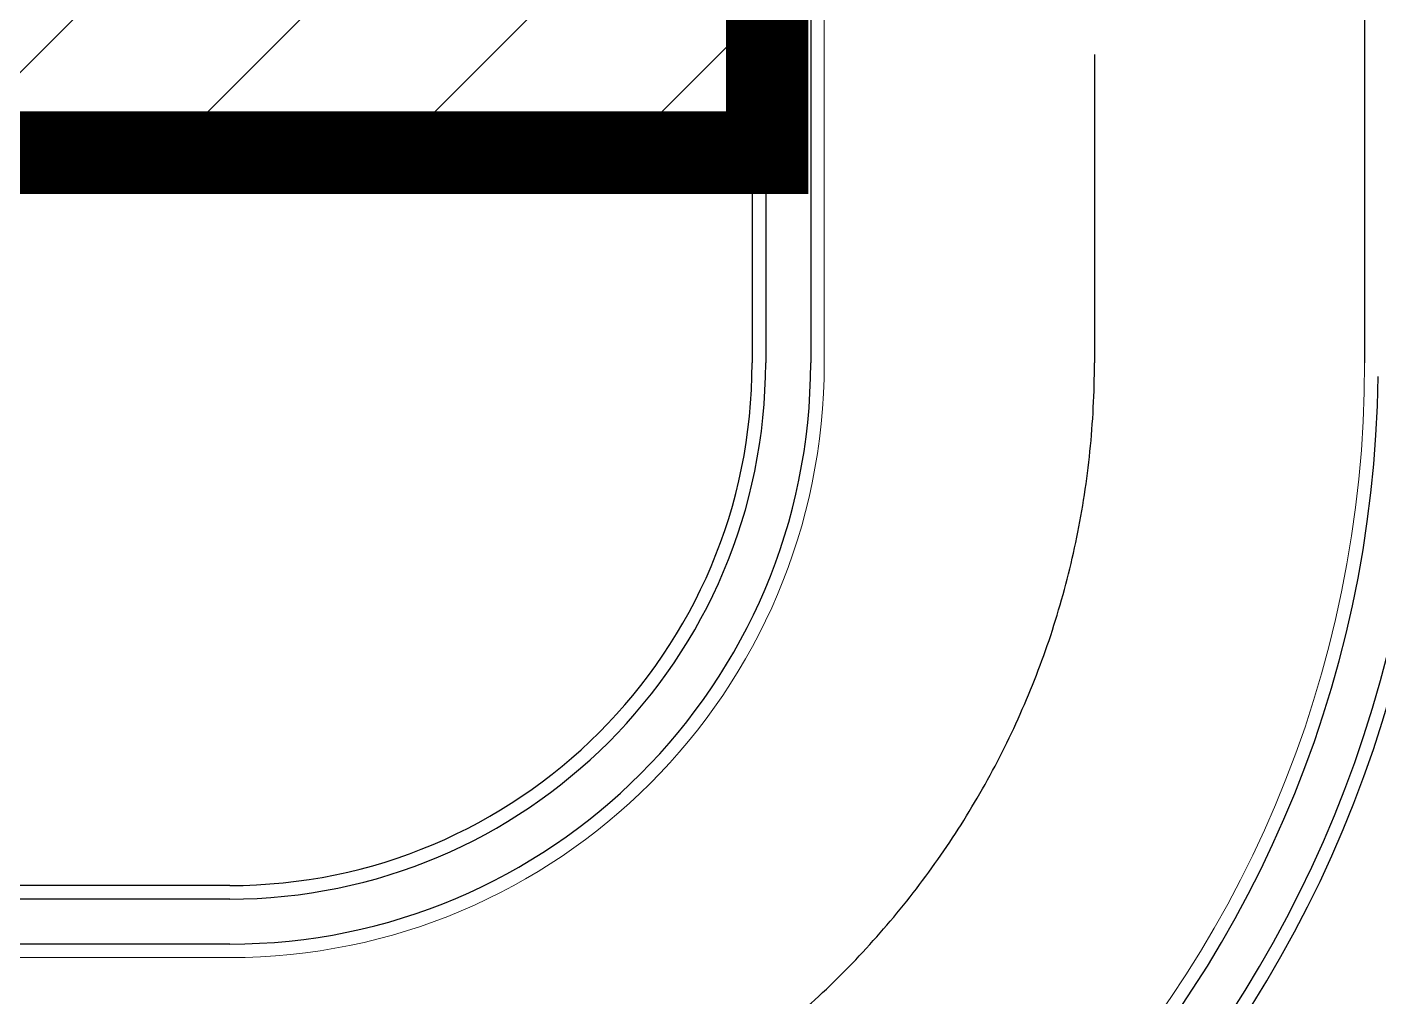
# Model space of a CAD drawing. Header units: millimetres. Extents: x 4133871 to 4440428, y -545651 to -495191.
# Drawn here: x 4436490 to 4437391, y -502285 to -501639 of the extents above; entities that cross this region are included whole.
import ezdxf

# ---------------------------------------------------------------- set-up
doc = ezdxf.new("R2010")
doc.units = ezdxf.units.MM
doc.header["$LTSCALE"] = 60
doc.linetypes.add('CENTER', pattern=[2, 1.25, -0.25, 0.25, -0.25])
doc.layers.add('3', color=3, linetype='Continuous')
doc.layers.add('C_CEN', color=1, linetype='CENTER')
doc.layers.add('DITCH', color=7, linetype='Continuous', lineweight=0)
doc.layers.add('ROAD', color=4, linetype='Continuous', lineweight=0)

# ---------------------------------------------------------------- blocks, each defined once
blk = doc.blocks.new('KEY PLAN_NEW')
at = {"layer": 'C_CEN', "color": 253, "linetype": 'CENTER', "lineweight": -3, "ltscale": 10}
blk.add_line((-577.86, -603.47), (-577.86, -1871.94), dxfattribs=at)
blk.add_arc((-769.86, -1871.94), 192, 270, 359.9999, dxfattribs=at)
at = {"layer": 'DITCH', "color": 253, "lineweight": -3}
for p, q in [((-653.86, -603.47), (-653.86, -1871.94)), ((-650.86, -603.47), (-650.86, -1871.94)), ((-640.86, -603.47), (-640.86, -1871.94)), ((-769.86, -1987.94), (-1475.01, -1987.94)), ((-769.86, -1990.94), (-1475.01, -1990.94)), ((-769.86, -2000.94), (-1475.01, -2000.94))]:
    blk.add_line(p, q, dxfattribs=at)
for radius, end in [(129, 0), (116, 0), (119, 0), (255, 359.3259), (265, 357.1881), (268, 356.5773)]:
    blk.add_arc((-769.86, -1871.94), radius, 270, end, dxfattribs=at)
at = {"layer": 'ROAD', "color": 253}
for p, q in [((-637.86, -603.47), (-637.86, -1871.94)), ((-769.86, -2003.94), (-1475.3, -2003.94))]:
    blk.add_line(p, q, dxfattribs=at)
at = {"layer": 'ROAD', "color": 253, "lineweight": -3}
blk.add_line((-517.87, -1017.94), (-517.87, -1871.94), dxfattribs=at)
at = {"layer": 'ROAD', "color": 253}
for radius in [132, 252]:
    blk.add_arc((-769.86, -1871.94), radius, 270, 0, dxfattribs=at)

msp = doc.modelspace()

# ---------------------------------------------------------------- hatches: boundary and pattern name
at = {"layer": '3'}
h = msp.add_hatch(dxfattribs=at)
h.set_pattern_fill('ANSI31', color=256, scale=855.36)
h.set_pattern_definition([(45, (222650.51, -107751.94), (-75.603857, 75.603857), [])])
h.paths.add_polyline_path([(4434263.16, -500083.05), (4434443.16, -500083.05), (4434443.16, -499723.05), (4434983.16, -499723.05), (4434983.16, -499543.05), (4436083.16, -499543.05), (4436083.16, -499665.45), (4436923.52, -499665.45), (4436923.52, -500263.05), (4436983.16, -500263.05), (4436983.16, -501723.05), (4435732.16, -501723.05), (4435732.16, -501727.55), (4435723.16, -501727.55), (4435723.16, -501903.05), (4435163.16, -501903.05), (4435163.16, -501543.05), (4434803.16, -501543.05), (4434803.16, -501183.05), (4434443.16, -501183.05), (4434443.16, -500823.05), (4433903.16, -500823.05), (4433903.16, -500443.05), (4434263.16, -500443.05)])

# ---------------------------------------------------------------- linework, layer by layer
at = {"layer": '3', "const_width": 55}
msp.add_lwpolyline([(4434263.16, -500083.05), (4434443.16, -500083.05), (4434443.16, -499723.05), (4434983.16, -499723.05), (4434983.16, -499543.05), (4436083.16, -499543.05), (4436083.16, -499665.45), (4436923.52, -499665.45), (4436923.52, -500263.05), (4436983.16, -500263.05), (4436983.16, -501723.05), (4435732.16, -501723.05), (4435732.16, -501727.55), (4435723.16, -501727.55), (4435723.16, -501903.05), (4435163.16, -501903.05), (4435163.16, -501543.05), (4434803.16, -501543.05), (4434803.16, -501183.05), (4434443.16, -501183.05), (4434443.16, -500823.05), (4433903.16, -500823.05), (4433903.16, -500443.05), (4434263.16, -500443.05)], close=True, dxfattribs=at)

# ---------------------------------------------------------------- block references
at = {"xscale": 3, "yscale": 3, "zscale": 3}
msp.add_blockref('KEY PLAN_NEW', (4438934.75, -496247.22), dxfattribs=at)

doc.saveas('drawing.dxf')
